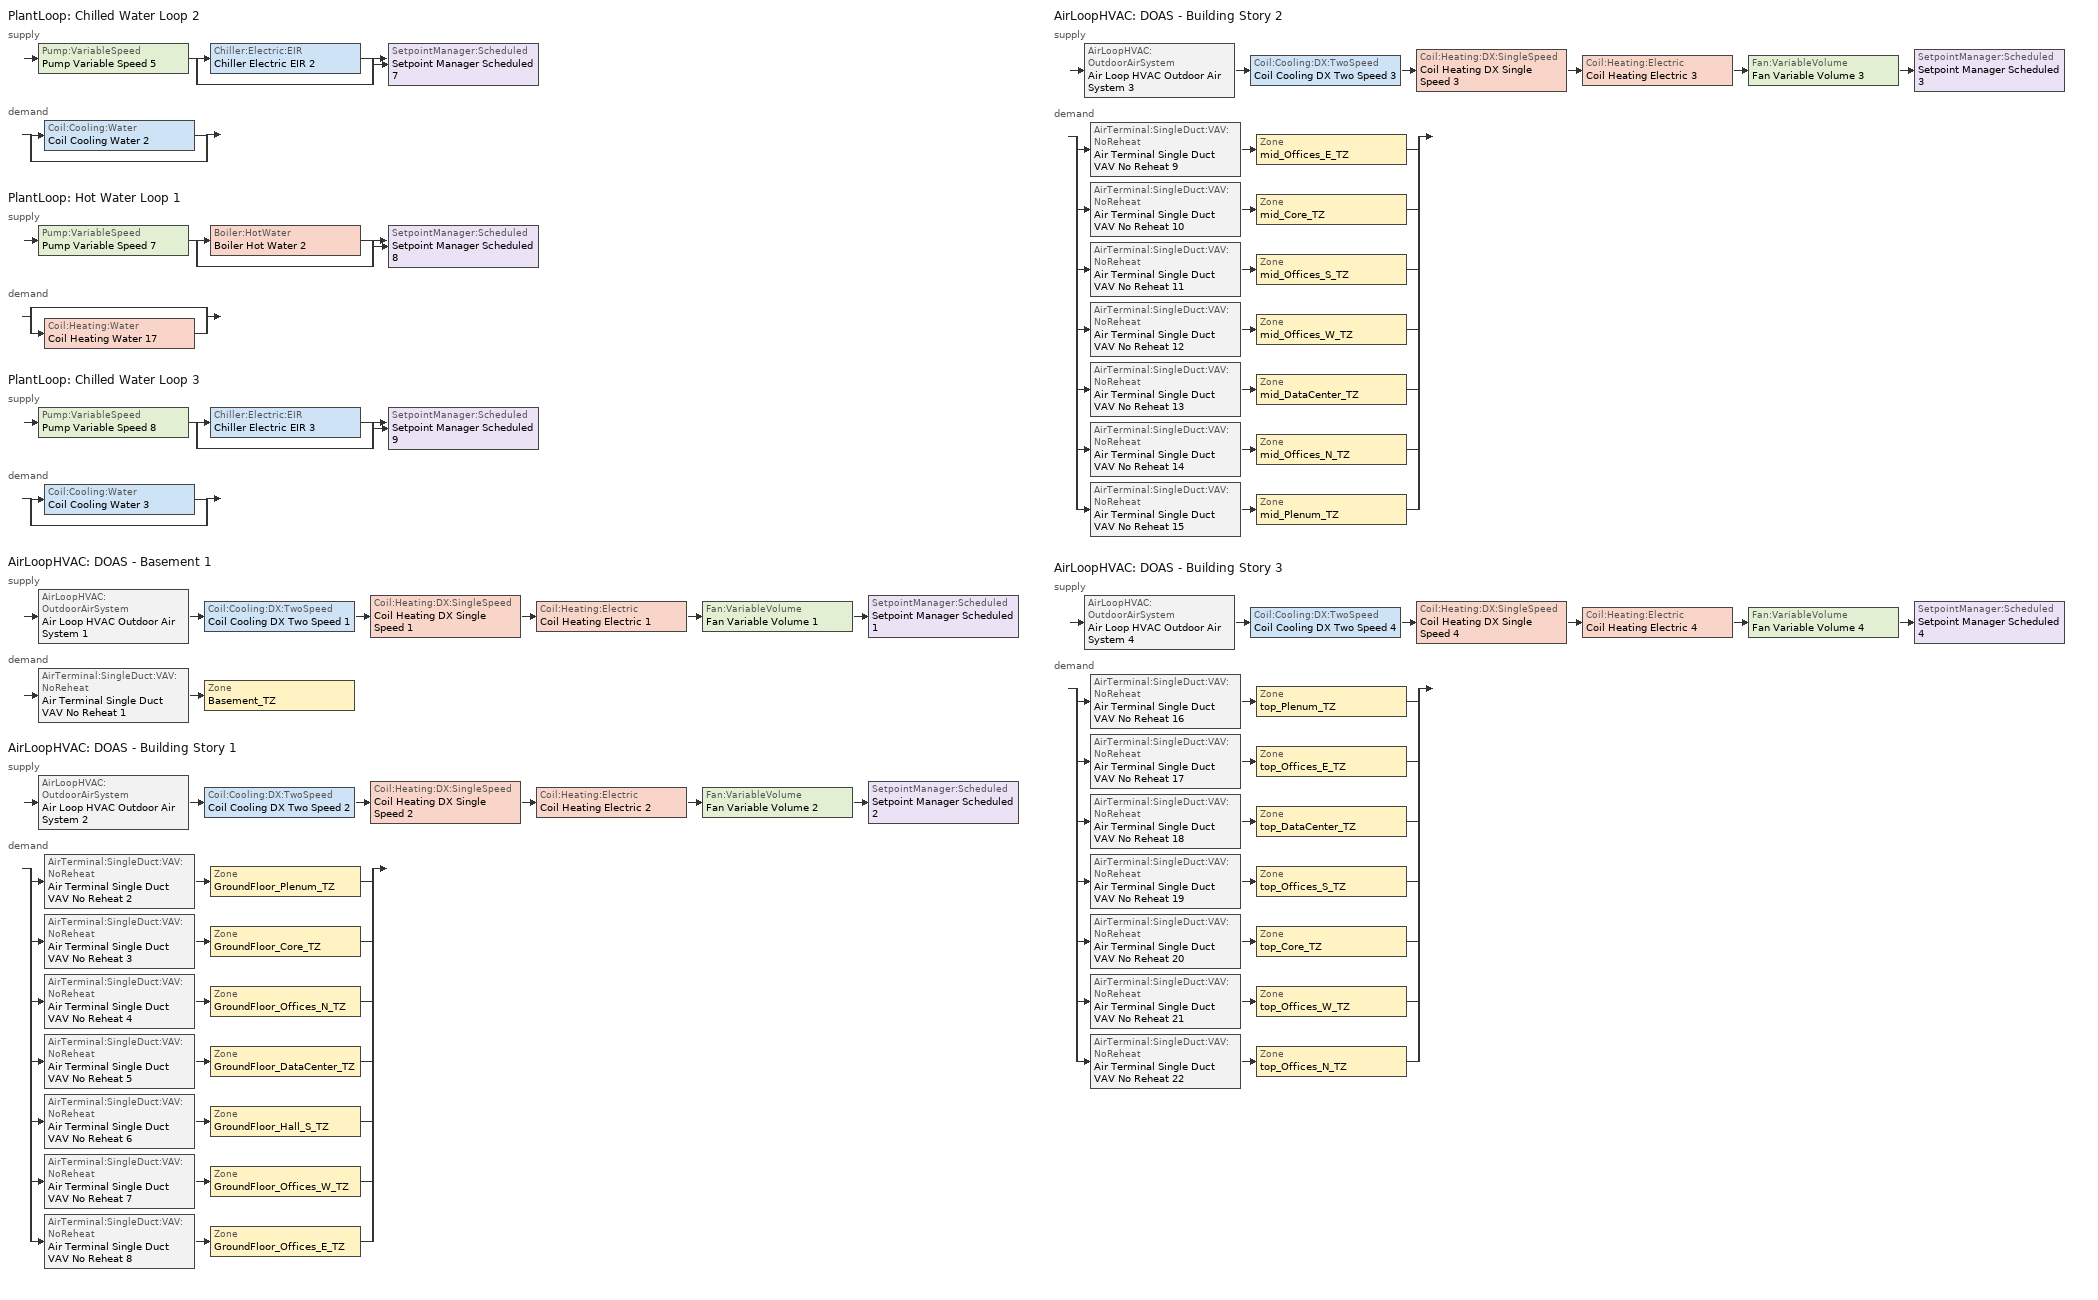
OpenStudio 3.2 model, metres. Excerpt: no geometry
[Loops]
PlantLoop 'Chilled Water Loop 2'
 supply: Pump:VariableSpeed 'Pump Variable Speed 5' > split
  | Chiller:Electric:EIR 'Chiller Electric EIR 2'
  | bypass
  join > SetpointManager:Scheduled 'Setpoint Manager Scheduled 7'
 demand: split
  | Coil:Cooling:Water 'Coil Cooling Water 2'
  | bypass
PlantLoop 'Hot Water Loop 1'
 supply: Pump:VariableSpeed 'Pump Variable Speed 7' > split
  | Boiler:HotWater 'Boiler Hot Water 2'
  | bypass
  join > SetpointManager:Scheduled 'Setpoint Manager Scheduled 8'
 demand: split
  | bypass
  | Coil:Heating:Water 'Coil Heating Water 17'
PlantLoop 'Chilled Water Loop 3'
 supply: Pump:VariableSpeed 'Pump Variable Speed 8' > split
  | Chiller:Electric:EIR 'Chiller Electric EIR 3'
  | bypass
  join > SetpointManager:Scheduled 'Setpoint Manager Scheduled 9'
 demand: split
  | Coil:Cooling:Water 'Coil Cooling Water 3'
  | bypass
AirLoopHVAC 'DOAS - Basement 1'
 supply: AirLoopHVAC:OutdoorAirSystem 'Air Loop HVAC Outdoor Air System 1' > Coil:Cooling:DX:TwoSpeed 'Coil Cooling DX Two Speed 1' > Coil:Heating:DX:SingleSpeed 'Coil Heating DX Single Speed 1' > Coil:Heating:Electric 'Coil Heating Electric 1' > Fan:VariableVolume 'Fan Variable Volume 1' > SetpointManager:Scheduled 'Setpoint Manager Scheduled 1'
 demand: AirTerminal:SingleDuct:VAV:NoReheat 'Air Terminal Single Duct VAV No Reheat 1' > Zone 'Basement_TZ'
AirLoopHVAC 'DOAS - Building Story 1'
 supply: AirLoopHVAC:OutdoorAirSystem 'Air Loop HVAC Outdoor Air System 2' > Coil:Cooling:DX:TwoSpeed 'Coil Cooling DX Two Speed 2' > Coil:Heating:DX:SingleSpeed 'Coil Heating DX Single Speed 2' > Coil:Heating:Electric 'Coil Heating Electric 2' > Fan:VariableVolume 'Fan Variable Volume 2' > SetpointManager:Scheduled 'Setpoint Manager Scheduled 2'
 demand: split
  | AirTerminal:SingleDuct:VAV:NoReheat 'Air Terminal Single Duct VAV No Reheat 2' > Zone 'GroundFloor_Plenum_TZ'
  | AirTerminal:SingleDuct:VAV:NoReheat 'Air Terminal Single Duct VAV No Reheat 3' > Zone 'GroundFloor_Core_TZ'
  | AirTerminal:SingleDuct:VAV:NoReheat 'Air Terminal Single Duct VAV No Reheat 4' > Zone 'GroundFloor_Offices_N_TZ'
  | AirTerminal:SingleDuct:VAV:NoReheat 'Air Terminal Single Duct VAV No Reheat 5' > Zone 'GroundFloor_DataCenter_TZ'
  | AirTerminal:SingleDuct:VAV:NoReheat 'Air Terminal Single Duct VAV No Reheat 6' > Zone 'GroundFloor_Hall_S_TZ'
  | AirTerminal:SingleDuct:VAV:NoReheat 'Air Terminal Single Duct VAV No Reheat 7' > Zone 'GroundFloor_Offices_W_TZ'
  | AirTerminal:SingleDuct:VAV:NoReheat 'Air Terminal Single Duct VAV No Reheat 8' > Zone 'GroundFloor_Offices_E_TZ'
AirLoopHVAC 'DOAS - Building Story 2'
 supply: AirLoopHVAC:OutdoorAirSystem 'Air Loop HVAC Outdoor Air System 3' > Coil:Cooling:DX:TwoSpeed 'Coil Cooling DX Two Speed 3' > Coil:Heating:DX:SingleSpeed 'Coil Heating DX Single Speed 3' > Coil:Heating:Electric 'Coil Heating Electric 3' > Fan:VariableVolume 'Fan Variable Volume 3' > SetpointManager:Scheduled 'Setpoint Manager Scheduled 3'
 demand: split
  | AirTerminal:SingleDuct:VAV:NoReheat 'Air Terminal Single Duct VAV No Reheat 9' > Zone 'mid_Offices_E_TZ'
  | AirTerminal:SingleDuct:VAV:NoReheat 'Air Terminal Single Duct VAV No Reheat 10' > Zone 'mid_Core_TZ'
  | AirTerminal:SingleDuct:VAV:NoReheat 'Air Terminal Single Duct VAV No Reheat 11' > Zone 'mid_Offices_S_TZ'
  | AirTerminal:SingleDuct:VAV:NoReheat 'Air Terminal Single Duct VAV No Reheat 12' > Zone 'mid_Offices_W_TZ'
  | AirTerminal:SingleDuct:VAV:NoReheat 'Air Terminal Single Duct VAV No Reheat 13' > Zone 'mid_DataCenter_TZ'
  | AirTerminal:SingleDuct:VAV:NoReheat 'Air Terminal Single Duct VAV No Reheat 14' > Zone 'mid_Offices_N_TZ'
  | AirTerminal:SingleDuct:VAV:NoReheat 'Air Terminal Single Duct VAV No Reheat 15' > Zone 'mid_Plenum_TZ'
AirLoopHVAC 'DOAS - Building Story 3'
 supply: AirLoopHVAC:OutdoorAirSystem 'Air Loop HVAC Outdoor Air System 4' > Coil:Cooling:DX:TwoSpeed 'Coil Cooling DX Two Speed 4' > Coil:Heating:DX:SingleSpeed 'Coil Heating DX Single Speed 4' > Coil:Heating:Electric 'Coil Heating Electric 4' > Fan:VariableVolume 'Fan Variable Volume 4' > SetpointManager:Scheduled 'Setpoint Manager Scheduled 4'
 demand: split
  | AirTerminal:SingleDuct:VAV:NoReheat 'Air Terminal Single Duct VAV No Reheat 16' > Zone 'top_Plenum_TZ'
  | AirTerminal:SingleDuct:VAV:NoReheat 'Air Terminal Single Duct VAV No Reheat 17' > Zone 'top_Offices_E_TZ'
  | AirTerminal:SingleDuct:VAV:NoReheat 'Air Terminal Single Duct VAV No Reheat 18' > Zone 'top_DataCenter_TZ'
  | AirTerminal:SingleDuct:VAV:NoReheat 'Air Terminal Single Duct VAV No Reheat 19' > Zone 'top_Offices_S_TZ'
  | AirTerminal:SingleDuct:VAV:NoReheat 'Air Terminal Single Duct VAV No Reheat 20' > Zone 'top_Core_TZ'
  | AirTerminal:SingleDuct:VAV:NoReheat 'Air Terminal Single Duct VAV No Reheat 21' > Zone 'top_Offices_W_TZ'
  | AirTerminal:SingleDuct:VAV:NoReheat 'Air Terminal Single Duct VAV No Reheat 22' > Zone 'top_Offices_N_TZ'
[Sizing:Zone] Zone Cooling Design Supply Air Temperature Input Method=SupplyAirTemperature; Zone Cooling Design Supply Air Temperature {C}=13; Zone Heating Design Supply Air Temperature Input Method=SupplyAirTemperature; Zone Heating Design Supply Air Temperature {C}=40; Zone Cooling Design Supply Air Humidity Ratio {kg-H2O/kg-air}=0.0085; Zone Heating Design Supply Air Humidity Ratio {kg-H2O/kg-air}=0.008; Cooling Design Air Flow Method=DesignDay; Heating Design Air Flow Method=DesignDay; Account for Dedicated Outdoor Air System=No; Dedicated Outdoor Air System Control Strategy=NeutralSupplyAir; Dedicated Outdoor Air Low Setpoint Temperature for Design {C}=autosize; Dedicated Outdoor Air High Setpoint Temperature for Design {C}=autosize
Name | Zone Cooling Design Supply Air Temperature Difference {deltaC} | Zone Heating Design Supply Air Temperature Difference {deltaC} | Cooling Design Air Flow Rate {m3/s} | Cooling Minimum Air Flow {m3/s} | Cooling Minimum Air Flow Fraction | Heating Design Air Flow Rate {m3/s} | Design Zone Air Distribution Effectiveness in Cooling Mode | Design Zone Air Distribution Effectiveness in Heating Mode | Design Minimum Zone Ventilation Efficiency | Heating Maximum Air Flow per Zone Floor Area {m3/s-m2} | Heating Maximum Air Flow {m3/s}
top_Offices_W_TZ; GroundFloor_Core_TZ; top_Core_TZ; GroundFloor_Offices_N_TZ; GroundFloor_Offices_E_TZ; GroundFloor_Hall_S_TZ; GroundFloor_Offices_W_TZ; top_Offices_N_TZ; top_Offices_S_TZ; mid_Offices_W_TZ; mid_Core_TZ; mid_Offices_N_TZ; mid_Offices_S_TZ; mid_Offices_E_TZ | 11.11 | 11.11 | 0 | 0 | 0 | 0 | 1 | 1 | 0.6
Basement_TZ; GroundFloor_DataCenter_TZ; top_DataCenter_TZ; mid_DataCenter_TZ | 11.11 | 11.11 | 0 | 0 | 0 | 0
top_Offices_E_TZ | 10 | 10 | 0 | 0 | 0 | 0 | 1 | 1 | 0.6 | 0.002 | 0.142
GroundFloor_Plenum_TZ; mid_Plenum_TZ; top_Plenum_TZ | 11.11 | 11.11
[Zone equipment]
top_Offices_W_TZ: Air Terminal Single Duct VAV No Reheat 21, VRF Terminal Unit 21
Basement_TZ: Air Terminal Single Duct VAV No Reheat 1, VRF Terminal Unit 1
GroundFloor_Core_TZ: Air Terminal Single Duct VAV No Reheat 3, VRF Terminal Unit 3
top_Core_TZ: Air Terminal Single Duct VAV No Reheat 20, VRF Terminal Unit 20
GroundFloor_Offices_N_TZ: Air Terminal Single Duct VAV No Reheat 4, VRF Terminal Unit 4
GroundFloor_Offices_E_TZ: Air Terminal Single Duct VAV No Reheat 8, VRF Terminal Unit 8
GroundFloor_Hall_S_TZ: Air Terminal Single Duct VAV No Reheat 6, VRF Terminal Unit 6
GroundFloor_Offices_W_TZ: Air Terminal Single Duct VAV No Reheat 7, VRF Terminal Unit 7
top_Offices_N_TZ: Air Terminal Single Duct VAV No Reheat 22, VRF Terminal Unit 22
top_Offices_E_TZ: Air Terminal Single Duct VAV No Reheat 17, VRF Terminal Unit 17
top_Offices_S_TZ: Air Terminal Single Duct VAV No Reheat 19, VRF Terminal Unit 19
GroundFloor_Plenum_TZ: Air Terminal Single Duct VAV No Reheat 2, VRF Terminal Unit 2
mid_Plenum_TZ: Air Terminal Single Duct VAV No Reheat 15, VRF Terminal Unit 15
top_Plenum_TZ: Air Terminal Single Duct VAV No Reheat 16, VRF Terminal Unit 16
GroundFloor_DataCenter_TZ: Air Terminal Single Duct VAV No Reheat 5, VRF Terminal Unit 5
top_DataCenter_TZ: Air Terminal Single Duct VAV No Reheat 18, VRF Terminal Unit 18
mid_Offices_W_TZ: Air Terminal Single Duct VAV No Reheat 12, VRF Terminal Unit 12
mid_Core_TZ: Air Terminal Single Duct VAV No Reheat 10, VRF Terminal Unit 10
mid_Offices_N_TZ: Air Terminal Single Duct VAV No Reheat 14, VRF Terminal Unit 14
mid_Offices_S_TZ: Air Terminal Single Duct VAV No Reheat 11, VRF Terminal Unit 11
mid_DataCenter_TZ: Air Terminal Single Duct VAV No Reheat 13, VRF Terminal Unit 13
mid_Offices_E_TZ: Air Terminal Single Duct VAV No Reheat 9, VRF Terminal Unit 9
[Coil:Cooling:Water] Availability Schedule=Always On Discrete
Coil Cooling Water 2; Coil Cooling Water 3
[PlantLoop] Glycol Concentration=0; Plant Loop Volume {m3}=Autocalculate; Load Distribution Scheme=Optimal
Name | Fluid Type
Chilled Water Loop 2; Chilled Water Loop 3
Hot Water Loop 1 | Water
[Sizing:Plant] Sizing Option=NonCoincident; Zone Timesteps in Averaging Window=1; Coincident Sizing Factor Mode=None
Name | Loop Type | Design Loop Exit Temperature {C} | Loop Design Temperature Difference {deltaC}
Chilled Water Loop 2; Chilled Water Loop 3 | Cooling | 7.22 | 6.67
Hot Water Loop 1 | Heating | 82 | 11
[Pump:VariableSpeed] Pump Control Type=Intermittent; Skin Loss Radiative Fraction=0.5; Design Power Sizing Method=PowerPerFlowPerPressure; Design Electric Power per Unit Flow Rate {W/(m3/s)}=348701.1; Design Shaft Power per Unit Flow Rate per Unit Head {W-s/m3-Pa}=1.28205; Design Minimum Flow Rate Fraction=0
Pump Variable Speed 5; Pump Variable Speed 7; Pump Variable Speed 8
[Chiller:Electric:EIR] Reference Capacity {W}=Autosize; Reference COP {W/W}=5.5; Reference Chilled Water Flow Rate {m3/s}=Autosize; Condenser Type=AirCooled; Design Heat Recovery Water Flow Rate {m3/s}=Autosize; Sizing Factor=1; Basin Heater Capacity {W/K}=0; Basin Heater Setpoint Temperature {C}=10; Condenser Heat Recovery Relative Capacity Fraction=1
Name | Cooling Capacity Function of Temperature Curve | Electric Input to Cooling Output Ratio Function of Temperature Curve | Electric Input to Cooling Output Ratio Function of Part Load Ratio Curve
Chiller Electric EIR 2 | Curve Biquadratic 5 | Curve Biquadratic 6 | Curve Quadratic 3
Chiller Electric EIR 3 | Curve Biquadratic 7 | Curve Biquadratic 8 | Curve Quadratic 4
[Controller:WaterCoil] Minimum Actuated Flow {m3/s}=0
Name | Water Coil | Action
Controller Water Coil 4 | Coil Cooling Water 2 | Reverse
Controller Water Coil 6 | Coil Heating Water 17 | Normal
Controller Water Coil 7 | Coil Cooling Water 3 | Reverse
[SetpointManager:Scheduled] Control Variable=Temperature
Name | Schedule
Setpoint Manager Scheduled 7 | Chilled_Water_Temperature
Setpoint Manager Scheduled 8 | Hot_Water_Temperature_1
Setpoint Manager Scheduled 9 | Chilled_Water_Temperature_1
Setpoint Manager Scheduled 1; Setpoint Manager Scheduled 2; Setpoint Manager Scheduled 3; Setpoint Manager Scheduled 4 | DOAS Temperature Setpoint Schedule
[Coil:Heating:Water]
Coil Heating Water 17: Availability Schedule=Always On Discrete
[Boiler:HotWater]
Boiler Hot Water 2: Efficiency Curve Temperature Evaluation Variable=LeavingBoiler; Normalized Boiler Efficiency Curve=Boiler Efficiency 1; Water Outlet Upper Temperature Limit {C}=99; Boiler Flow Mode=ConstantFlow; Parasitic Electric Load {W}=0; Sizing Factor=1
[AirLoopHVAC] Availability Schedule=New K-12 Ventilation Schedule; Design Supply Air Flow Rate {m3/s}=autosize; Design Return Air Flow Fraction of Supply Air Flow=1
DOAS - Basement 1; DOAS - Building Story 1; DOAS - Building Story 2; DOAS - Building Story 3
[Sizing:System] Type of Load to Size On=VentilationRequirement; Design Outdoor Air Flow Rate {m3/s}=Autosize; Central Heating Maximum System Air Flow Ratio=0.3; Preheat Design Temperature {C}=7; Preheat Design Humidity Ratio {kg-H2O/kg-Air}=0.008; Precool Design Temperature {C}=12.8; Precool Design Humidity Ratio {kg-H2O/kg-Air}=0.008; Central Cooling Design Supply Air Temperature {C}=12.8; Central Heating Design Supply Air Temperature {C}=40; Sizing Option=NonCoincident; 100% Outdoor Air in Cooling=Yes; 100% Outdoor Air in Heating=Yes; Central Cooling Design Supply Air Humidity Ratio {kg-H2O/kg-Air}=0.0085; Central Heating Design Supply Air Humidity Ratio {kg-H2O/kg-Air}=0.008; Cooling Design Air Flow Method=DesignDay; Cooling Design Air Flow Rate {m3/s}=0; Heating Design Air Flow Method=DesignDay; Heating Design Air Flow Rate {m3/s}=0; System Outdoor Air Method=VentilationRateProcedure; Zone Maximum Outdoor Air Fraction=1; Cooling Supply Air Flow Rate Per Floor Area {m3/s-m2}=0.00996765; Cooling Fraction of Autosized Cooling Supply Air Flow Rate=1; Cooling Supply Air Flow Rate Per Unit Cooling Capacity {m3/s-W}=3.94755e-05; Heating Supply Air Flow Rate Per Floor Area {m3/s-m2}=0.00996765; Heating Fraction of Autosized Heating Supply Air Flow Rate=1; Heating Fraction of Autosized Cooling Supply Air Flow Rate=1; Heating Supply Air Flow Rate Per Unit Heating Capacity {m3/s-W}=3.15882e-05; Cooling Design Capacity Method=CoolingDesignCapacity; Cooling Design Capacity {W}=autosize; Cooling Design Capacity Per Floor Area {W/m2}=234.7; Fraction of Autosized Cooling Design Capacity=1; Heating Design Capacity Method=HeatingDesignCapacity; Heating Design Capacity {W}=autosize; Heating Design Capacity Per Floor Area {W/m2}=157; Fraction of Autosized Heating Design Capacity=1; Central Cooling Capacity Control Method=OnOff
DOAS - Basement 1; DOAS - Building Story 1; DOAS - Building Story 2; DOAS - Building Story 3
[Fan:VariableVolume] Availability Schedule=Always On Discrete; Fan Total Efficiency=0.6; Pressure Rise {Pa}=1120; Maximum Flow Rate {m3/s}=Autosize; Fan Power Minimum Flow Rate Input Method=FixedFlowRate; Fan Power Minimum Flow Fraction=0.6; Fan Power Minimum Air Flow Rate {m3/s}=0; Motor Efficiency=0.85; Motor In Airstream Fraction=1; Fan Power Coefficient 1=0.0407599; Fan Power Coefficient 2=0.088045; Fan Power Coefficient 3=-0.0729261; Fan Power Coefficient 4=0.94374; Fan Power Coefficient 5=0
Fan Variable Volume 1; Fan Variable Volume 2; Fan Variable Volume 3; Fan Variable Volume 4
[Coil:Heating:Electric] Availability Schedule=Always On Discrete
Coil Heating Electric 1; Coil Heating Electric 2; Coil Heating Electric 3; Coil Heating Electric 4
[Coil:Heating:DX:SingleSpeed] Availability Schedule=Always On Discrete; Rated Total Heating Capacity {W}=Autosize; Rated COP {W/W}=5; Rated Air Flow Rate {m3/s}=Autosize; Rated Supply Fan Power Per Volume Flow Rate {W/(m3/s)}=773.3; Defrost Strategy=Resistive; Defrost Control=Timed; Defrost Time Period Fraction=0.166667; Resistive Defrost Heater Capacity {W}=2000
Name | Total Heating Capacity Function of Temperature Curve | Total Heating Capacity Function of Flow Fraction Curve | Energy Input Ratio Function of Temperature Curve | Energy Input Ratio Function of Flow Fraction Curve | Part Load Fraction Correlation Curve
Coil Heating DX Single Speed 1 | Curve Cubic 1 | Curve Cubic 2 | Curve Cubic 3 | Curve Quadratic 1 | Curve Quadratic 2
Coil Heating DX Single Speed 2 | Curve Cubic 4 | Curve Cubic 5 | Curve Cubic 6 | Curve Quadratic 8 | Curve Quadratic 9
Coil Heating DX Single Speed 3 | Curve Cubic 7 | Curve Cubic 8 | Curve Cubic 9 | Curve Quadratic 13 | Curve Quadratic 14
Coil Heating DX Single Speed 4 | Curve Cubic 10 | Curve Cubic 11 | Curve Cubic 12 | Curve Quadratic 18 | Curve Quadratic 19
[Coil:Cooling:DX:TwoSpeed] Availability Schedule=Always On Discrete; Rated High Speed Total Cooling Capacity {W}=Autosize; Rated High Speed Sensible Heat Ratio=Autosize; Rated High Speed COP {W/W}=2.93083; Rated High Speed Air Flow Rate {m3/s}=Autosize; Unit Internal Static Air Pressure {Pa}=773.3; Rated Low Speed Total Cooling Capacity {W}=Autosize; Rated Low Speed Sensible Heat Ratio=Autosize; Rated Low Speed COP {W/W}=2.93083; Condenser Type=AirCooled; Minimum Outdoor Dry-Bulb Temperature for Compressor Operation {C}=-25; High Speed Evaporative Condenser Effectiveness=0; High Speed Evaporative Condenser Air Flow Rate {m3/s}=Autosize; High Speed Evaporative Condenser Pump Rated Power Consumption {W}=Autosize; Low Speed Evaporative Condenser Effectiveness=0; Low Speed Evaporative Condenser Air Flow Rate {m3/s}=Autosize; Low Speed Evaporative Condenser Pump Rated Power Consumption {W}=Autosize; Basin Heater Capacity {W/K}=0; Basin Heater Setpoint Temperature {C}=10
Name | Total Cooling Capacity Function of Temperature Curve | Total Cooling Capacity Function of Flow Fraction Curve | Energy Input Ratio Function of Temperature Curve | Energy Input Ratio Function of Flow Fraction Curve | Part Load Fraction Correlation Curve | Low Speed Total Cooling Capacity Function of Temperature Curve | Low Speed Energy Input Ratio Function of Temperature Curve
Coil Cooling DX Two Speed 1 | Curve Biquadratic 1 | Curve Quadratic 5 | Curve Biquadratic 2 | Curve Quadratic 6 | Curve Quadratic 7 | Curve Biquadratic 1 | Curve Biquadratic 2
Coil Cooling DX Two Speed 2 | Curve Biquadratic 3 | Curve Quadratic 10 | Curve Biquadratic 4 | Curve Quadratic 11 | Curve Quadratic 12 | Curve Biquadratic 3 | Curve Biquadratic 4
Coil Cooling DX Two Speed 3 | Curve Biquadratic 9 | Curve Quadratic 15 | Curve Biquadratic 10 | Curve Quadratic 16 | Curve Quadratic 17 | Curve Biquadratic 9 | Curve Biquadratic 10
Coil Cooling DX Two Speed 4 | Curve Biquadratic 11 | Curve Quadratic 20 | Curve Biquadratic 12 | Curve Quadratic 21 | Curve Quadratic 22 | Curve Biquadratic 11 | Curve Biquadratic 12
[Controller:OutdoorAir] Minimum Outdoor Air Flow Rate {m3/s}=autosize; Maximum Outdoor Air Flow Rate {m3/s}=autosize; Economizer Control Type=NoEconomizer; Economizer Control Action Type=ModulateFlow; Economizer Maximum Limit Dry-Bulb Temperature {C}=28; Economizer Maximum Limit Enthalpy {J/kg}=64000; Economizer Minimum Limit Dry-Bulb Temperature {C}=-100; Lockout Type=NoLockout; Minimum Limit Type=FixedMinimum; Minimum Fraction of Outdoor Air Schedule=Always On Discrete; Maximum Fraction of Outdoor Air Schedule=Always On Discrete; High Humidity Control=No; Heat Recovery Bypass Control Type=BypassWhenOAFlowGreaterThanMinimum
Name | Controller Mechanical Ventilation
Controller Outdoor Air 1 | Controller Mechanical Ventilation 1
Controller Outdoor Air 2 | Controller Mechanical Ventilation 2
Controller Outdoor Air 3 | Controller Mechanical Ventilation 3
Controller Outdoor Air 4 | Controller Mechanical Ventilation 4
[Controller:MechanicalVentilation] Availability Schedule=Always On Discrete; Demand Controlled Ventilation=Yes
Name | System Outdoor Air Method
Controller Mechanical Ventilation 1; Controller Mechanical Ventilation 2 | VentilationRateProcedure
Controller Mechanical Ventilation 3; Controller Mechanical Ventilation 4
[AirLoopHVAC:OutdoorAirSystem]
Name | Controller
Air Loop HVAC Outdoor Air System 1 | Controller Outdoor Air 1
Air Loop HVAC Outdoor Air System 2 | Controller Outdoor Air 2
Air Loop HVAC Outdoor Air System 3 | Controller Outdoor Air 3
Air Loop HVAC Outdoor Air System 4 | Controller Outdoor Air 4
[AirTerminal:SingleDuct:VAV:NoReheat] Availability Schedule=Always On Discrete; Maximum Air Flow Rate {m3/s}=autosize; Zone Minimum Air Flow Input Method=Constant; Constant Minimum Air Flow Fraction=0; Control For Outdoor Air=Yes
Air Terminal Single Duct VAV No Reheat 1; Air Terminal Single Duct VAV No Reheat 2; Air Terminal Single Duct VAV No Reheat 3; Air Terminal Single Duct VAV No Reheat 4; Air Terminal Single Duct VAV No Reheat 5; Air Terminal Single Duct VAV No Reheat 6; Air Terminal Single Duct VAV No Reheat 7; Air Terminal Single Duct VAV No Reheat 8; Air Terminal Single Duct VAV No Reheat 9; Air Terminal Single Duct VAV No Reheat 10; Air Terminal Single Duct VAV No Reheat 11; Air Terminal Single Duct VAV No Reheat 12; Air Terminal Single Duct VAV No Reheat 13; Air Terminal Single Duct VAV No Reheat 14; Air Terminal Single Duct VAV No Reheat 15; Air Terminal Single Duct VAV No Reheat 16; Air Terminal Single Duct VAV No Reheat 17; Air Terminal Single Duct VAV No Reheat 18; Air Terminal Single Duct VAV No Reheat 19; Air Terminal Single Duct VAV No Reheat 20; Air Terminal Single Duct VAV No Reheat 21; Air Terminal Single Duct VAV No Reheat 22
[ZoneHVAC:TerminalUnit:VariableRefrigerantFlow] Terminal Unit Availability schedule=Always On Discrete 5; Supply Air Flow Rate During Cooling Operation {m3/s}=autosize; Supply Air Flow Rate When No Cooling is Needed {m3/s}=autosize; Supply Air Flow Rate During Heating Operation {m3/s}=autosize; Supply Air Flow Rate When No Heating is Needed {m3/s}=autosize; Outdoor Air Flow Rate During Cooling Operation {m3/s}=0; Outdoor Air Flow Rate During Heating Operation {m3/s}=0; Outdoor Air Flow Rate When No Cooling or Heating is Needed {m3/s}=0; Supply Air Fan Operating Mode Schedule=Always Off Discrete; Supply Air Fan Placement=DrawThrough; Zone Terminal Unit On Parasitic Electric Energy Use {W}=30; Zone Terminal Unit Off Parasitic Electric Energy Use {W}=20; Rated Total Heating Capacity Sizing Ratio {W/W}=1; Maximum Supply Air Temperature from Supplemental Heater {C}=Autosize; Maximum Outdoor Dry-Bulb Temperature for Supplemental Heater Operation {C}=21
Name | Supply Air Fan | Cooling Coil | Heating Coil
VRF Terminal Unit 1 | Zone HVAC Terminal Unit Variable Refrigerant Flow 1 Fan 1 | Zone HVAC Terminal Unit Variable Refrigerant Flow 1 Cooling Coil 1 | Zone HVAC Terminal Unit Variable Refrigerant Flow 1 Heating Coil 1
VRF Terminal Unit 2 | Zone HVAC Terminal Unit Variable Refrigerant Flow 1 Fan 2 | Zone HVAC Terminal Unit Variable Refrigerant Flow 1 Cooling Coil 2 | Zone HVAC Terminal Unit Variable Refrigerant Flow 1 Heating Coil 2
VRF Terminal Unit 3 | Zone HVAC Terminal Unit Variable Refrigerant Flow 1 Fan 3 | Zone HVAC Terminal Unit Variable Refrigerant Flow 1 Cooling Coil 3 | Zone HVAC Terminal Unit Variable Refrigerant Flow 1 Heating Coil 3
VRF Terminal Unit 4 | Zone HVAC Terminal Unit Variable Refrigerant Flow 1 Fan 4 | Zone HVAC Terminal Unit Variable Refrigerant Flow 1 Cooling Coil 4 | Zone HVAC Terminal Unit Variable Refrigerant Flow 1 Heating Coil 4
VRF Terminal Unit 5 | Zone HVAC Terminal Unit Variable Refrigerant Flow 1 Fan 5 | Zone HVAC Terminal Unit Variable Refrigerant Flow 1 Cooling Coil 5 | Zone HVAC Terminal Unit Variable Refrigerant Flow 1 Heating Coil 5
VRF Terminal Unit 6 | Zone HVAC Terminal Unit Variable Refrigerant Flow 1 Fan 6 | Zone HVAC Terminal Unit Variable Refrigerant Flow 1 Cooling Coil 6 | Zone HVAC Terminal Unit Variable Refrigerant Flow 1 Heating Coil 6
VRF Terminal Unit 7 | Zone HVAC Terminal Unit Variable Refrigerant Flow 1 Fan 7 | Zone HVAC Terminal Unit Variable Refrigerant Flow 1 Cooling Coil 7 | Zone HVAC Terminal Unit Variable Refrigerant Flow 1 Heating Coil 7
VRF Terminal Unit 8 | Zone HVAC Terminal Unit Variable Refrigerant Flow 1 Fan 8 | Zone HVAC Terminal Unit Variable Refrigerant Flow 1 Cooling Coil 8 | Zone HVAC Terminal Unit Variable Refrigerant Flow 1 Heating Coil 8
VRF Terminal Unit 9 | Zone HVAC Terminal Unit Variable Refrigerant Flow 1 Fan 9 | Zone HVAC Terminal Unit Variable Refrigerant Flow 1 Cooling Coil 9 | Zone HVAC Terminal Unit Variable Refrigerant Flow 1 Heating Coil 9
VRF Terminal Unit 10 | Zone HVAC Terminal Unit Variable Refrigerant Flow 1 Fan 10 | Zone HVAC Terminal Unit Variable Refrigerant Flow 1 Cooling Coil 10 | Zone HVAC Terminal Unit Variable Refrigerant Flow 1 Heating Coil 10
VRF Terminal Unit 11 | Zone HVAC Terminal Unit Variable Refrigerant Flow 1 Fan 11 | Zone HVAC Terminal Unit Variable Refrigerant Flow 1 Cooling Coil 11 | Zone HVAC Terminal Unit Variable Refrigerant Flow 1 Heating Coil 11
VRF Terminal Unit 12 | Zone HVAC Terminal Unit Variable Refrigerant Flow 1 Fan 12 | Zone HVAC Terminal Unit Variable Refrigerant Flow 1 Cooling Coil 12 | Zone HVAC Terminal Unit Variable Refrigerant Flow 1 Heating Coil 12
VRF Terminal Unit 13 | Zone HVAC Terminal Unit Variable Refrigerant Flow 1 Fan 13 | Zone HVAC Terminal Unit Variable Refrigerant Flow 1 Cooling Coil 13 | Zone HVAC Terminal Unit Variable Refrigerant Flow 1 Heating Coil 13
VRF Terminal Unit 14 | Zone HVAC Terminal Unit Variable Refrigerant Flow 1 Fan 14 | Zone HVAC Terminal Unit Variable Refrigerant Flow 1 Cooling Coil 14 | Zone HVAC Terminal Unit Variable Refrigerant Flow 1 Heating Coil 14
VRF Terminal Unit 15 | Zone HVAC Terminal Unit Variable Refrigerant Flow 1 Fan 15 | Zone HVAC Terminal Unit Variable Refrigerant Flow 1 Cooling Coil 15 | Zone HVAC Terminal Unit Variable Refrigerant Flow 1 Heating Coil 15
VRF Terminal Unit 16 | Zone HVAC Terminal Unit Variable Refrigerant Flow 1 Fan 16 | Zone HVAC Terminal Unit Variable Refrigerant Flow 1 Cooling Coil 16 | Zone HVAC Terminal Unit Variable Refrigerant Flow 1 Heating Coil 16
VRF Terminal Unit 17 | Zone HVAC Terminal Unit Variable Refrigerant Flow 1 Fan 17 | Zone HVAC Terminal Unit Variable Refrigerant Flow 1 Cooling Coil 17 | Zone HVAC Terminal Unit Variable Refrigerant Flow 1 Heating Coil 17
VRF Terminal Unit 18 | Zone HVAC Terminal Unit Variable Refrigerant Flow 1 Fan 18 | Zone HVAC Terminal Unit Variable Refrigerant Flow 1 Cooling Coil 18 | Zone HVAC Terminal Unit Variable Refrigerant Flow 1 Heating Coil 18
VRF Terminal Unit 19 | Zone HVAC Terminal Unit Variable Refrigerant Flow 1 Fan 19 | Zone HVAC Terminal Unit Variable Refrigerant Flow 1 Cooling Coil 19 | Zone HVAC Terminal Unit Variable Refrigerant Flow 1 Heating Coil 19
VRF Terminal Unit 20 | Zone HVAC Terminal Unit Variable Refrigerant Flow 1 Fan 20 | Zone HVAC Terminal Unit Variable Refrigerant Flow 1 Cooling Coil 20 | Zone HVAC Terminal Unit Variable Refrigerant Flow 1 Heating Coil 20
VRF Terminal Unit 21 | Zone HVAC Terminal Unit Variable Refrigerant Flow 1 Fan 21 | Zone HVAC Terminal Unit Variable Refrigerant Flow 1 Cooling Coil 21 | Zone HVAC Terminal Unit Variable Refrigerant Flow 1 Heating Coil 21
VRF Terminal Unit 22 | Zone HVAC Terminal Unit Variable Refrigerant Flow 1 Fan 22 | Zone HVAC Terminal Unit Variable Refrigerant Flow 1 Cooling Coil 22 | Zone HVAC Terminal Unit Variable Refrigerant Flow 1 Heating Coil 22
[Fan:OnOff] Availability Schedule=Always On Discrete 5; Fan Total Efficiency=0.6; Pressure Rise {Pa}=299; Maximum Flow Rate {m3/s}=autosize; Motor Efficiency=0.85; Motor In Airstream Fraction=1; Fan Power Ratio Function of Speed Ratio Curve=Fan On Off Power Curve; Fan Efficiency Ratio Function of Speed Ratio Curve=Fan On Off Efficiency Curve
Zone HVAC Terminal Unit Variable Refrigerant Flow 1 Fan 1; Zone HVAC Terminal Unit Variable Refrigerant Flow 1 Fan 2; Zone HVAC Terminal Unit Variable Refrigerant Flow 1 Fan 3; Zone HVAC Terminal Unit Variable Refrigerant Flow 1 Fan 4; Zone HVAC Terminal Unit Variable Refrigerant Flow 1 Fan 5; Zone HVAC Terminal Unit Variable Refrigerant Flow 1 Fan 6; Zone HVAC Terminal Unit Variable Refrigerant Flow 1 Fan 7; Zone HVAC Terminal Unit Variable Refrigerant Flow 1 Fan 8; Zone HVAC Terminal Unit Variable Refrigerant Flow 1 Fan 9; Zone HVAC Terminal Unit Variable Refrigerant Flow 1 Fan 10; Zone HVAC Terminal Unit Variable Refrigerant Flow 1 Fan 11; Zone HVAC Terminal Unit Variable Refrigerant Flow 1 Fan 12; Zone HVAC Terminal Unit Variable Refrigerant Flow 1 Fan 13; Zone HVAC Terminal Unit Variable Refrigerant Flow 1 Fan 14; Zone HVAC Terminal Unit Variable Refrigerant Flow 1 Fan 15; Zone HVAC Terminal Unit Variable Refrigerant Flow 1 Fan 16; Zone HVAC Terminal Unit Variable Refrigerant Flow 1 Fan 17; Zone HVAC Terminal Unit Variable Refrigerant Flow 1 Fan 18; Zone HVAC Terminal Unit Variable Refrigerant Flow 1 Fan 19; Zone HVAC Terminal Unit Variable Refrigerant Flow 1 Fan 20; Zone HVAC Terminal Unit Variable Refrigerant Flow 1 Fan 21; Zone HVAC Terminal Unit Variable Refrigerant Flow 1 Fan 22
[Coil:Cooling:DX:VariableRefrigerantFlow] Availability Schedule=Always On Discrete 5; Rated Total Cooling Capacity {W}=autosize; Rated Sensible Heat Ratio=autosize; Rated Air Flow Rate {m3/s}=autosize; Cooling Capacity Ratio Modifier Function of Temperature Curve=Table Multi Variable Lookup 9; Cooling Capacity Modifier Curve Function of Flow Fraction=VRFACCoolCapFFF
Zone HVAC Terminal Unit Variable Refrigerant Flow 1 Cooling Coil 1; Zone HVAC Terminal Unit Variable Refrigerant Flow 1 Cooling Coil 2; Zone HVAC Terminal Unit Variable Refrigerant Flow 1 Cooling Coil 3; Zone HVAC Terminal Unit Variable Refrigerant Flow 1 Cooling Coil 4; Zone HVAC Terminal Unit Variable Refrigerant Flow 1 Cooling Coil 5; Zone HVAC Terminal Unit Variable Refrigerant Flow 1 Cooling Coil 6; Zone HVAC Terminal Unit Variable Refrigerant Flow 1 Cooling Coil 7; Zone HVAC Terminal Unit Variable Refrigerant Flow 1 Cooling Coil 8; Zone HVAC Terminal Unit Variable Refrigerant Flow 1 Cooling Coil 9; Zone HVAC Terminal Unit Variable Refrigerant Flow 1 Cooling Coil 10; Zone HVAC Terminal Unit Variable Refrigerant Flow 1 Cooling Coil 11; Zone HVAC Terminal Unit Variable Refrigerant Flow 1 Cooling Coil 12; Zone HVAC Terminal Unit Variable Refrigerant Flow 1 Cooling Coil 13; Zone HVAC Terminal Unit Variable Refrigerant Flow 1 Cooling Coil 14; Zone HVAC Terminal Unit Variable Refrigerant Flow 1 Cooling Coil 15; Zone HVAC Terminal Unit Variable Refrigerant Flow 1 Cooling Coil 16; Zone HVAC Terminal Unit Variable Refrigerant Flow 1 Cooling Coil 17; Zone HVAC Terminal Unit Variable Refrigerant Flow 1 Cooling Coil 18; Zone HVAC Terminal Unit Variable Refrigerant Flow 1 Cooling Coil 19; Zone HVAC Terminal Unit Variable Refrigerant Flow 1 Cooling Coil 20; Zone HVAC Terminal Unit Variable Refrigerant Flow 1 Cooling Coil 21; Zone HVAC Terminal Unit Variable Refrigerant Flow 1 Cooling Coil 22
[Coil:Heating:DX:VariableRefrigerantFlow] Availability Schedule=Always On Discrete 5; Rated Total Heating Capacity {W}=autosize; Rated Air Flow Rate {m3/s}=autosize; Heating Capacity Ratio Modifier Function of Temperature Curve=Table Multi Variable Lookup 10; Heating Capacity Modifier Function of Flow Fraction Curve=Coil Heating DX Variable Refrigerant Flow 1 VRFACCoolCapFFF
Zone HVAC Terminal Unit Variable Refrigerant Flow 1 Heating Coil 1; Zone HVAC Terminal Unit Variable Refrigerant Flow 1 Heating Coil 2; Zone HVAC Terminal Unit Variable Refrigerant Flow 1 Heating Coil 3; Zone HVAC Terminal Unit Variable Refrigerant Flow 1 Heating Coil 4; Zone HVAC Terminal Unit Variable Refrigerant Flow 1 Heating Coil 5; Zone HVAC Terminal Unit Variable Refrigerant Flow 1 Heating Coil 6; Zone HVAC Terminal Unit Variable Refrigerant Flow 1 Heating Coil 7; Zone HVAC Terminal Unit Variable Refrigerant Flow 1 Heating Coil 8; Zone HVAC Terminal Unit Variable Refrigerant Flow 1 Heating Coil 9; Zone HVAC Terminal Unit Variable Refrigerant Flow 1 Heating Coil 10; Zone HVAC Terminal Unit Variable Refrigerant Flow 1 Heating Coil 11; Zone HVAC Terminal Unit Variable Refrigerant Flow 1 Heating Coil 12; Zone HVAC Terminal Unit Variable Refrigerant Flow 1 Heating Coil 13; Zone HVAC Terminal Unit Variable Refrigerant Flow 1 Heating Coil 14; Zone HVAC Terminal Unit Variable Refrigerant Flow 1 Heating Coil 15; Zone HVAC Terminal Unit Variable Refrigerant Flow 1 Heating Coil 16; Zone HVAC Terminal Unit Variable Refrigerant Flow 1 Heating Coil 17; Zone HVAC Terminal Unit Variable Refrigerant Flow 1 Heating Coil 18; Zone HVAC Terminal Unit Variable Refrigerant Flow 1 Heating Coil 19; Zone HVAC Terminal Unit Variable Refrigerant Flow 1 Heating Coil 20; Zone HVAC Terminal Unit Variable Refrigerant Flow 1 Heating Coil 21; Zone HVAC Terminal Unit Variable Refrigerant Flow 1 Heating Coil 22
[Curve:Biquadratic]
Name | Coefficient1 Constant | Coefficient2 x | Coefficient3 x**2 | Coefficient4 y | Coefficient5 y**2 | Coefficient6 x*y | Minimum Value of x | Maximum Value of x | Minimum Value of y | Maximum Value of y | Input Unit Type for X | Input Unit Type for Y | Output Unit Type
Curve Biquadratic 5; Curve Biquadratic 7 | 0.258 | 0.0389 | -0.000217 | 0.0469 | -0.000943 | -0.000343 | 5 | 10 | 24 | 35
Curve Biquadratic 6; Curve Biquadratic 8 | 0.934 | -0.0582 | 0.0045 | 0.00243 | 0.000486 | -0.00122 | 5 | 10 | 24 | 35
Boiler Efficiency 1 | 1 | 0 | 0 | 0 | 0 | 0 | 0 | 1 | 0 | 1 | Dimensionless | Dimensionless | Dimensionless
Curve Biquadratic 1; Curve Biquadratic 3; Curve Biquadratic 9; Curve Biquadratic 11 | 1.39072 | -0.0529058 | 0.0018423 | 0.00058267 | -0.000186814 | 0.000265159 | 16.5556 | 22.1111 | 23.7778 | 47.66
Curve Biquadratic 2; Curve Biquadratic 4; Curve Biquadratic 10; Curve Biquadratic 12 | -0.536161 | 0.105138 | -0.00172659 | 0.0149848 | 0.000659948 | -0.0017385 | 16.5556 | 22.1111 | 23.7778 | 47.66
[Curve:Quadratic]
Name | Coefficient1 Constant | Coefficient2 x | Coefficient3 x**2 | Minimum Value of x | Maximum Value of x
Curve Quadratic 3; Curve Quadratic 4 | 0.222903 | 0.313387 | 0.46371 | 0 | 1
Curve Quadratic 1; Curve Quadratic 8; Curve Quadratic 13; Curve Quadratic 18 | 1.3824 | -0.4336 | 0.0512 | 0 | 1
Curve Quadratic 2; Curve Quadratic 9; Curve Quadratic 14; Curve Quadratic 19 | 0.75 | 0.25 | 0 | 0 | 1
Curve Quadratic 5; Curve Quadratic 10; Curve Quadratic 15; Curve Quadratic 20 | 0.718954 | 0.435436 | -0.154193 | 0.75 | 1.25
Curve Quadratic 6; Curve Quadratic 11; Curve Quadratic 16; Curve Quadratic 21 | 1.19525 | -0.306138 | 0.110973 | 0.75 | 1.25
Curve Quadratic 7; Curve Quadratic 12; Curve Quadratic 17; Curve Quadratic 22 | 0.771 | 0.229 | 0 | 0 | 1
VRFACCoolCapFFF; Coil Heating DX Variable Refrigerant Flow 1 VRFACCoolCapFFF | 0.8 | 0.2 | 0 | 0.5 | 1.5
[Schedule:Constant]
Name | Value
Always On Discrete; Always On Discrete 5 | 1
Always Off Discrete | 0
[Curve:Cubic]
Name | Coefficient1 Constant | Coefficient2 x | Coefficient3 x**2 | Coefficient4 x**3 | Minimum Value of x | Maximum Value of x
Curve Cubic 1; Curve Cubic 4; Curve Cubic 7; Curve Cubic 10 | 0.758746 | 0.027626 | 0.000148716 | 3.4992e-06 | -20 | 20
Curve Cubic 2; Curve Cubic 5; Curve Cubic 8; Curve Cubic 11 | 0.84 | 0.16 | 0 | 0 | 0.5 | 1.5
Curve Cubic 3; Curve Cubic 6; Curve Cubic 9; Curve Cubic 12 | 1.19248 | -0.0300438 | 0.00103745 | -2.3328e-05 | -20 | 20
Fan On Off Efficiency Curve | 1 | 0 | 0 | 0 | 0 | 1
[Schedule:Day]
Chilled_Water_Temperature_Default 2; Chilled_Water_Temperature_Summer_Design_Day 2; Chilled_Water_Temperature_Winter_Design_Day 2; Chilled_Water_Temperature_Default 3; Chilled_Water_Temperature_Summer_Design_Day 3; Chilled_Water_Temperature_Winter_Design_Day 3: 24, 0, 7
Hot_Water_Temperature_Default 2; Hot_Water_Temperature_Summer_Design_Day 2; Hot_Water_Temperature_Winter_Design_Day 2: 24, 0, 67
New K-12 Ventilation Schedule Weekday: 6, 0, 0, 18, 0, 1, 24, 0, 0
New K-12 Ventilation Schedule Winter Design Day; New K-12 Ventilation Schedule Summer Design Day: 24, 0, 1
New K-12 Ventilation Schedule Weekend: 24, 0, 0
New K-12 Ventilation Schedule Summer Weekday: 8, 0, 0, 13, 0, 1, 24, 0, 0
DOAS Temperature Setpoint Schedule All Days: 24, 0, 21.111
[Schedule:Ruleset]
Name | Default Day Schedule | Summer Design Day Schedule | Winter Design Day Schedule
Chilled_Water_Temperature | Chilled_Water_Temperature_Default 2 | Chilled_Water_Temperature_Summer_Design_Day 2 | Chilled_Water_Temperature_Winter_Design_Day 2
Hot_Water_Temperature_1 | Hot_Water_Temperature_Default 2 | Hot_Water_Temperature_Summer_Design_Day 2 | Hot_Water_Temperature_Winter_Design_Day 2
Chilled_Water_Temperature_1 | Chilled_Water_Temperature_Default 3 | Chilled_Water_Temperature_Summer_Design_Day 3 | Chilled_Water_Temperature_Winter_Design_Day 3
New K-12 Ventilation Schedule | New K-12 Ventilation Schedule Weekday | New K-12 Ventilation Schedule Summer Design Day | New K-12 Ventilation Schedule Winter Design Day
DOAS Temperature Setpoint Schedule | DOAS Temperature Setpoint Schedule All Days
[Schedule:Rule] Schedule Ruleset=New K-12 Ventilation Schedule; Date Specification Type=DateRange; Start Day=1; End Day=31
Name | Rule Order | Day Schedule | Apply Sunday | Apply Saturday | Start Month | End Month | Apply Monday | Apply Tuesday | Apply Wednesday | Apply Thursday | Apply Friday
New K-12 Ventilation Schedule Weekend Rule | 1 | New K-12 Ventilation Schedule Weekend | Yes | Yes | 1 | 12
New K-12 Ventilation Schedule Summer Weekday Rule | 0 | New K-12 Ventilation Schedule Summer Weekday |  |  | 7 | 8 | Yes | Yes | Yes | Yes | Yes
[Curve:Exponent]
Fan On Off Power Curve: Coefficient1 Constant=1; Coefficient2 Constant=0; Coefficient3 Constant=0; Minimum Value of x=0; Maximum Value of x=1
[Table:MultiVariableLookup]
Table Multi Variable Lookup 9: LinearInterpolationOfTable, BiQuadratic, 1, 13.9, 24.4, -5, 43.3, 0.638321, 1.28711, Temperature, Temperature, Dimensionless, 2, 13.9, -5, 0.65925, 13.9, -3.9, 0.65925, 13.9, -1.1, 0.65925, 13.9, 1.7, 0.65925, 13.9, 4.4, 0.65925, 13.9, 7.2, 0.65925, 13.9, 10, 0.65925, 13.9, 12.8, 0.65925, 13.9, 15.6, 0.65925, 13.9, 18.3, 0.65925, 13.9, 21.1, 0.65925, 13.9, 23.9, 0.65925, 13.9, 26.7, 0.65925, 13.9, 29.4, 0.65925, 13.9, 32.2, 0.65925, 13.9, 35, 0.65925, 13.9, 37.8, 0.65925, 13.9, 40.6, 0.65925, 13.9, 43.3, 0.638321, 16.1, -5, 0.800518, 16.1, -3.9, 0.800518, 16.1, -1.1, 0.800518, 16.1, 1.7, 0.800518, 16.1, 4.4, 0.800518, 16.1, 7.2, 0.800518, 16.1, 10, 0.800518, 16.1, 12.8, 0.800518, 16.1, 15.6, 0.800518, 16.1, 18.3, 0.800518, 16.1, 21.1, 0.800518, 16.1, 23.9, 0.800518, 16.1, 26.7, 0.800518, 16.1, 29.4, 0.800518, 16.1, 32.2, 0.800518, 16.1, 35, 0.800518, 16.1, 37.8, 0.800518, 16.1, 40.6, 0.758661, 16.1, 43.3, 0.722036, 17.8, -5, 0.899929, 17.8, -3.9, 0.899929, 17.8, -1.1, 0.899929, 17.8, 1.7, 0.899929, 17.8, 4.4, 0.899929, 17.8, 7.2, 0.899929, 17.8, 10, 0.899929, 17.8, 12.8, 0.899929, 17.8, 15.6, 0.899929, 17.8, 18.3, 0.899929, 17.8, 21.1, 0.899929, 17.8, 23.9, 0.899929, 17.8, 26.7, 0.899929, 17.8, 29.4, 0.899929, 17.8, 32.2, 0.899929, 17.8, 35, 0.899929, 17.8, 37.8, 0.899929, 17.8, 40.6, 0.858071, 17.8, 43.3, 0.800518, 19.4, -5, 0.999339, 19.4, -3.9, 0.999339, 19.4, -1.1, 0.999339, 19.4, 1.7, 0.999339, 19.4, 4.4, 0.999339, 19.4, 7.2, 0.999339, 19.4, 10, 0.999339, 19.4, 12.8, 0.999339, 19.4, 15.6, 0.999339, 19.4, 18.3, 0.999339, 19.4, 21.1, 0.999339, 19.4, 23.9, 0.999339, 19.4, 26.7, 0.999339, 19.4, 29.4, 0.999339, 19.4, 32.2, 0.999339, 19.4, 35, 0.999339, 19.4, 37.8, 0.999339, 19.4, 40.6, 0.957482, 19.4, 43.3, 0.899929, 21.1, -5, 1.11968, 21.1, -3.9, 1.11968, 21.1, -1.1, 1.11968, 21.1, 1.7, 1.11968, 21.1, 4.4, 1.11968, 21.1, 7.2, 1.11968, 21.1, 10, 1.11968, 21.1, 12.8, 1.11968, 21.1, 15.6, 1.11968, 21.1, 18.3, 1.11968, 21.1, 21.1, 1.11968, 21.1, 23.9, 1.11968, 21.1, 26.7, 1.11968, 21.1, 29.4, 1.10921, 21.1, 32.2, 1.08829, 21.1, 35, 1.06736, 21.1, 37.8, 1.05166, 21.1, 40.6, 0.978411, 21.1, 43.3, 0.920857, 22.8, -5, 1.1877, 22.8, -3.9, 1.1877, 22.8, -1.1, 1.1877, 22.8, 1.7, 1.1877, 22.8, 4.4, 1.1877, 22.8, 7.2, 1.1877, 22.8, 10, 1.1877, 22.8, 12.8, 1.1877, 22.8, 15.6, 1.1877, 22.8, 18.3, 1.1877, 22.8, 21.1, 1.1877, 22.8, 23.9, 1.1877, 22.8, 26.7, 1.16154, 22.8, 29.4, 1.11968, 22.8, 32.2, 1.09875, 22.8, 35, 1.08829, 22.8, 37.8, 1.06736, 22.8, 40.6, 1.03073, 22.8, 43.3, 0.978411, 24.4, -5, 1.28711, 24.4, -3.9, 1.28711, 24.4, -1.1, 1.28711, 24.4, 1.7, 1.28711, 24.4, 4.4, 1.28711, 24.4, 7.2, 1.28711, 24.4, 10, 1.28711, 24.4, 12.8, 1.28711, 24.4, 15.6, 1.27664, 24.4, 18.3, 1.26095, 24.4, 21.1, 1.24002, 24.4, 23.9, 1.208625, 24.4, 26.7, 1.17723, 24.4, 29.4, 1.14061, 24.4, 32.2, 1.11968, 24.4, 35, 1.10921, 24.4, 37.8, 1.08829, 24.4, 40.6, 1.05166, 24.4, 43.3, 1.02027
Table Multi Variable Lookup 10: LinearInterpolationOfTable, BiQuadratic, 1, 15, 24.4, -20.2, 13.3, 0.660413, 1.22316, Temperature, Temperature, Dimensionless, 2, 15, -20.2, 0.669714, 15, -18, 0.688317, 15, -15.3, 0.781333, 15, -12.8, 0.809238, 15, -10, 0.860397, 15, -7.2, 0.911556, 15, -5, 0.948762, 15, -2.2, 0.972016, 15, 0, 0.999921, 15, 2.2, 1.04178, 15, 5, 1.07898, 15, 6.1, 1.12084, 15, 7.8, 1.1999, 15, 10.6, 1.22316, 15, 13.3, 1.22316, 16.1, -20.2, 0.669714, 16.1, -18, 0.688317, 16.1, -15.3, 0.772032, 16.1, -12.8, 0.809238, 16.1, -10, 0.860397, 16.1, -7.2, 0.911556, 16.1, -5, 0.948762, 16.1, -2.2, 0.972016, 16.1, 0, 0.999921, 16.1, 2.2, 1.04178, 16.1, 5, 1.07898, 16.1, 6.1, 1.11154, 16.1, 7.8, 1.14875, 16.1, 10.6, 1.15805, 16.1, 13.3, 1.15805, 17.8, -20.2, 0.669714, 17.8, -18, 0.688317, 17.8, -15.3, 0.758079, 17.8, -12.8, 0.809238, 17.8, -10, 0.860397, 17.8, -7.2, 0.911556, 17.8, -5, 0.948762, 17.8, -2.2, 0.972016, 17.8, 0, 0.999921, 17.8, 2.2, 1.04178, 17.8, 5, 1.07898, 17.8, 6.1, 1.10224, 17.8, 7.8, 1.10224, 17.8, 10.6, 1.10224, 17.8, 13.3, 1.10224, 19.4, -20.2, 0.669714, 19.4, -18, 0.688317, 19.4, -15.3, 0.758079, 19.4, -12.8, 0.799937, 19.4, -10, 0.860397, 19.4, -7.2, 0.911556, 19.4, -5, 0.948762, 19.4, -2.2, 0.972016, 19.4, 0, 0.999921, 19.4, 2.2, 1.04178, 19.4, 5, 1.05108, 19.4, 6.1, 1.05108, 19.4, 7.8, 1.05108, 19.4, 10.6, 1.05108, 19.4, 13.3, 1.05108, 21.1, -20.2, 0.660413, 21.1, -18, 0.688317, 21.1, -15.3, 0.758079, 21.1, -12.8, 0.799937, 21.1, -10, 0.860397, 21.1, -7.2, 0.888302, 21.1, -5, 0.948762, 21.1, -2.2, 0.972016, 21.1, 0, 0.990619, 21.1, 2.2, 0.999921, 21.1, 5, 0.999921, 21.1, 6.1, 0.999921, 21.1, 7.8, 0.999921, 21.1, 10.6, 0.999921, 21.1, 13.3, 0.999921, 22.8, -20.2, 0.660413, 22.8, -18, 0.679016, 22.8, -15.3, 0.758079, 22.8, -12.8, 0.799937, 22.8, -10, 0.860397, 22.8, -7.2, 0.888302, 22.8, -5, 0.930159, 22.8, -2.2, 0.948762, 22.8, 0, 0.972016, 22.8, 2.2, 0.972016, 22.8, 5, 0.972016, 22.8, 6.1, 0.972016, 22.8, 7.8, 0.972016, 22.8, 10.6, 0.972016, 22.8, 13.3, 0.972016, 24.4, -20.2, 0.660413, 24.4, -18, 0.679016, 24.4, -15.3, 0.758079, 24.4, -12.8, 0.799937, 24.4, -10, 0.851095, 24.4, -7.2, 0.874349, 24.4, -5, 0.920857, 24.4, -2.2, 0.920857, 24.4, 0, 0.920857, 24.4, 2.2, 0.920857, 24.4, 5, 0.920857, 24.4, 6.1, 0.920857, 24.4, 7.8, 0.920857, 24.4, 10.6, 0.920857, 24.4, 13.3, 0.920857
